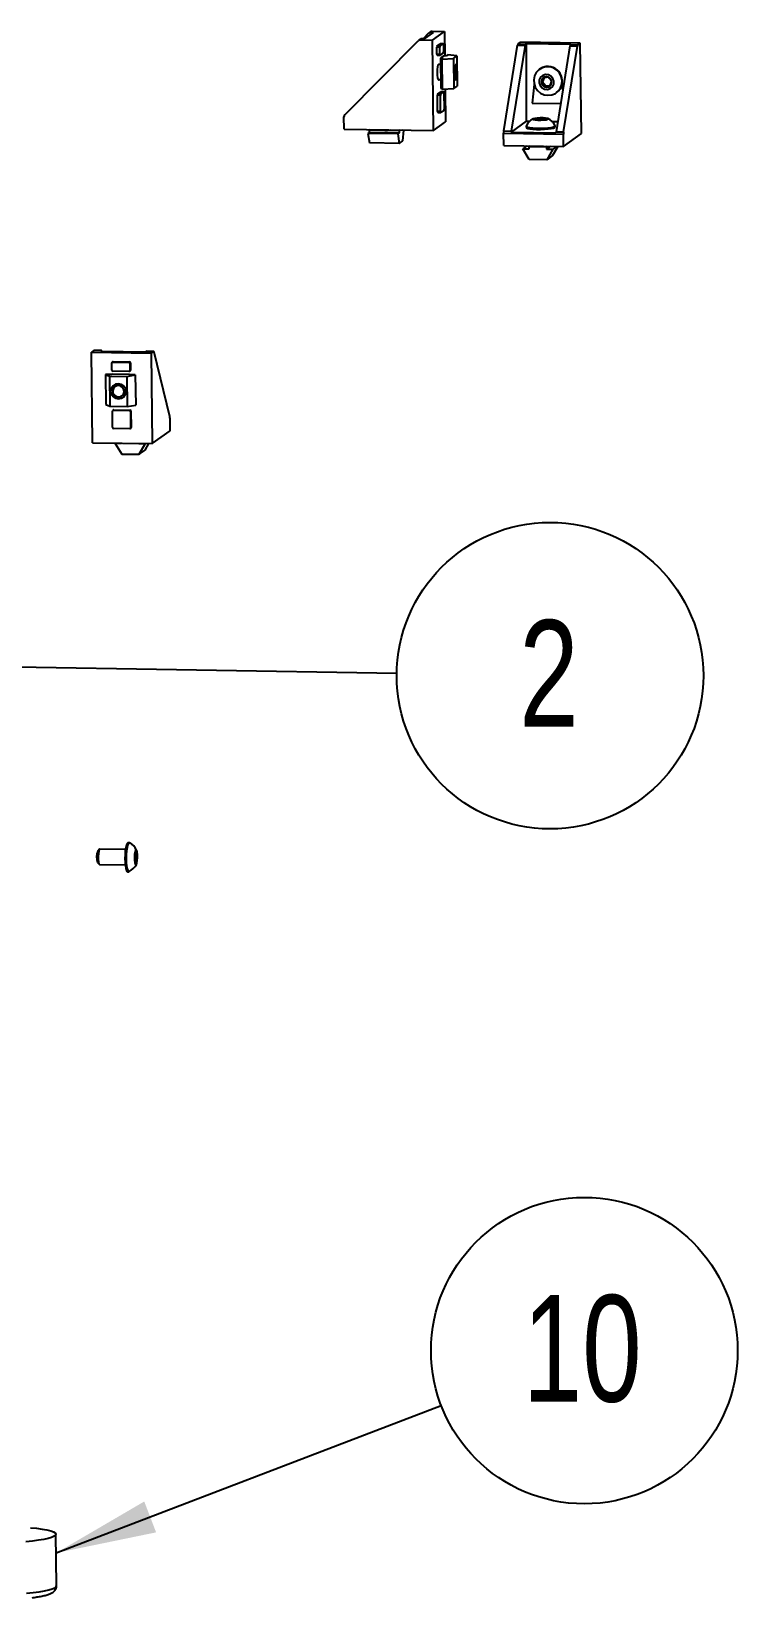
# Model space of a CAD drawing. Header units: millimetres. Extents: x 0 to 279, y 0 to 216.
# Drawn here: x 182.8 to 206, y 50 to 101.4 of the extents above; entities that cross this region are included whole.
import ezdxf

# ---------------------------------------------------------------- set-up
doc = ezdxf.new("R2010")
doc.units = ezdxf.units.MM
doc.layers.add('TITLE_BLOCK_BORDER', color=7, linetype='Continuous')
doc.styles.add('SLDTEXTSTYLE0', font='TXT', dxfattribs={"width": 0.75})
doc.dimstyles.new('SLDDIMSTYLE0', dxfattribs={"dimtxt": 0.18, "dimasz": 3.302, "dimexe": 0, "dimexo": 0.0625, "dimgap": 0, "dimtad": 0, "dimtih": 1, "dimtoh": 1, "dimdec": 0, "dimrnd": 1e-09, "dimzin": 0, "dimdsep": 46, "dimtxsty": 'Standard', "dimsah": 1, "dimcen": 0.09, "dimadec": 0, "dimazin": 0, "dimtfac": 3.302, "dimtdec": 0, "dimtofl": 0, "dimtmove": 0, "dimatfit": 3, "dimfxl": 1, "dimfrac": 2, "dimtolj": 1, "dimtzin": 0, "dimarcsym": 0})

# ---------------------------------------------------------------- blocks, each defined once
blk = doc.blocks.new('SW_NOTE_3')
at = {"layer": 'TITLE_BLOCK_BORDER', "color": 0}
blk.add_circle((5.03, -0.084), 5.031, dxfattribs=at)
at = {"layer": 'TITLE_BLOCK_BORDER', "color": 0, "insert": (4.995, 1.739), "char_height": 3.5, "attachment_point": 2, "style": 'SLDTEXTSTYLE0'}
blk.add_mtext('2', dxfattribs=at)
blk = doc.blocks.new('SW_NOTE_5')
at = {"layer": 'TITLE_BLOCK_BORDER', "color": 0}
blk.add_circle((4.697, 1.801), 5.031, dxfattribs=at)
at = {"layer": 'TITLE_BLOCK_BORDER', "color": 0, "insert": (4.627, 3.624), "char_height": 3.5, "attachment_point": 2, "style": 'SLDTEXTSTYLE0'}
blk.add_mtext('10', dxfattribs=at)

msp = doc.modelspace()

# ---------------------------------------------------------------- linework, layer by layer
at = {"color": 7, "linetype": 'Continuous', "lineweight": 25}
for p, q in [((195.847, 101.37), (195.664, 101.185)), ((195.713, 101.184), (196.007, 101.397)), ((195.908, 101.416), (195.859, 101.38)), ((195.965, 101.434), (195.916, 101.398)), ((196.007, 101.397), (195.916, 101.398)), ((195.965, 101.434), (196.366, 101.427)), ((195.975, 101.144), (196.366, 101.427)), ((196.366, 101.427), (196.376, 100.631)), ((193.093, 98.696), (195.505, 101.123)), ((195.565, 101.168), (195.517, 101.133)), ((195.623, 101.186), (195.574, 101.15)), ((195.574, 101.15), (195.975, 101.144)), ((195.713, 101.184), (195.623, 101.186)), ((196.012, 98.175), (195.975, 101.144)), ((196.119, 100.679), (196.116, 100.916)), ((196.214, 100.915), (196.116, 100.916)), ((196.121, 100.95), (196.227, 101.027)), ((196.219, 100.949), (196.121, 100.95)), ((196.217, 100.677), (196.214, 100.915)), ((196.219, 100.949), (196.325, 101.025)), ((196.227, 101.027), (196.228, 101.027)), ((196.325, 101.025), (196.227, 101.027)), ((196.326, 101.026), (196.228, 101.027)), ((196.331, 101), (196.334, 100.762)), ((198.311, 98.161), (198.767, 100.979)), ((199.013, 100.975), (198.556, 98.157)), ((198.767, 100.979), (199.013, 100.975)), ((198.781, 101.018), (198.861, 101.076)), ((198.781, 101.018), (199.026, 101.014)), ((200.822, 101.045), (198.861, 101.076)), ((199.044, 101.028), (199.026, 101.014)), ((199.044, 101.028), (199.05, 98.485)), ((200.515, 101.004), (199.044, 101.028)), ((200.483, 100.952), (200.027, 98.133)), ((200.272, 98.129), (200.729, 100.948)), ((200.483, 100.952), (200.729, 100.948)), ((200.515, 101.004), (200.497, 100.991)), ((200.497, 100.991), (200.742, 100.987)), ((200.742, 100.987), (200.822, 101.045)), ((200.859, 98.075), (200.822, 101.045)), ((196.217, 100.677), (196.119, 100.679)), ((196.124, 100.653), (196.222, 100.652)), ((196.242, 100.347), (196.172, 100.348)), ((196.329, 100.728), (196.223, 100.652)), ((196.353, 100.632), (196.24, 100.55)), ((196.24, 100.55), (196.318, 100.549)), ((196.24, 100.55), (196.252, 99.56)), ((196.318, 100.549), (196.277, 100.519)), ((196.277, 100.519), (196.662, 100.543)), ((196.277, 100.519), (196.29, 99.529)), ((196.432, 100.631), (196.353, 100.632)), ((196.473, 100.66), (196.432, 100.631)), ((196.775, 100.625), (196.473, 100.66)), ((196.662, 100.543), (196.775, 100.625)), ((196.662, 100.543), (196.674, 99.553)), ((196.735, 100.275), (196.707, 100.305)), ((196.775, 100.625), (196.787, 99.635)), ((196.164, 99.848), (196.249, 99.847)), ((196.7, 99.874), (196.729, 99.903)), ((199.49, 100.194), (199.482, 100.188)), ((199.584, 99.778), (199.546, 99.75)), ((199.638, 99.913), (199.584, 99.778)), ((199.584, 99.778), (199.689, 99.64)), ((196.142, 98.798), (196.135, 99.333)), ((196.234, 99.331), (196.135, 99.333)), ((196.141, 99.367), (196.247, 99.443)), ((196.239, 99.365), (196.141, 99.367)), ((196.24, 98.797), (196.234, 99.331)), ((196.239, 99.365), (196.345, 99.442)), ((196.247, 99.443), (196.248, 99.443)), ((196.345, 99.442), (196.247, 99.443)), ((196.346, 99.442), (196.248, 99.443)), ((196.252, 99.56), (196.289, 99.559)), ((196.29, 99.529), (196.674, 99.553)), ((196.351, 99.416), (196.358, 98.882)), ((196.39, 99.535), (196.403, 98.458)), ((196.674, 99.553), (196.787, 99.635)), ((199.311, 99.692), (199.246, 99.075)), ((199.689, 99.64), (199.651, 99.613)), ((199.689, 99.64), (199.831, 99.657)), ((200.039, 99.418), (200.047, 99.424)), ((200.25, 99.512), (200.225, 99.705)), ((200.257, 99.554), (200.233, 99.759)), ((196.24, 98.797), (196.142, 98.798)), ((196.148, 98.773), (196.246, 98.771)), ((196.352, 98.848), (196.246, 98.771)), ((199.246, 99.075), (200.177, 99.06)), ((193.07, 98.222), (193.065, 98.626)), ((196.012, 98.175), (196.403, 98.458)), ((199.05, 98.485), (198.552, 98.125)), ((199.045, 98.317), (199.046, 98.276)), ((199.05, 98.485), (199.166, 98.483)), ((199.407, 98.534), (199.406, 98.571)), ((199.577, 98.532), (199.577, 98.578)), ((199.682, 98.55), (199.688, 98.56)), ((199.893, 98.471), (200.081, 98.468)), ((199.996, 98.288), (199.995, 98.329)), ((193.07, 98.222), (196.012, 98.175)), ((193.898, 98.113), (193.857, 98.084)), ((193.857, 98.084), (193.902, 97.767)), ((194.837, 98.068), (193.857, 98.084)), ((193.919, 98.208), (193.897, 98.192)), ((194.877, 98.177), (193.897, 98.192)), ((193.897, 98.192), (193.898, 98.113)), ((194.878, 98.098), (193.898, 98.113)), ((194.883, 97.751), (193.902, 97.767)), ((194.878, 98.098), (194.837, 98.068)), ((194.837, 98.068), (194.883, 97.751)), ((194.899, 98.192), (194.877, 98.177)), ((194.877, 98.177), (194.878, 98.098)), ((194.883, 97.751), (194.996, 97.833)), ((194.992, 98.18), (194.992, 98.191)), ((195.007, 98.191), (194.992, 98.18)), ((194.996, 97.833), (195.031, 98.19)), ((198.306, 98.087), (200.267, 98.055)), ((198.311, 97.682), (198.306, 98.087)), ((198.311, 98.161), (198.556, 98.157)), ((198.552, 98.125), (200.023, 98.101)), ((200.027, 98.133), (200.272, 98.129)), ((200.272, 97.651), (200.267, 98.055)), ((200.272, 97.651), (200.859, 98.075)), ((198.311, 97.682), (200.272, 97.651)), ((199.071, 97.67), (198.941, 97.575)), ((199.151, 97.226), (198.941, 97.575)), ((198.941, 97.575), (199.147, 97.572)), ((199.169, 97.668), (199.146, 97.651)), ((199.147, 97.572), (199.146, 97.651)), ((199.146, 97.651), (199.714, 97.642)), ((199.72, 97.217), (199.151, 97.226)), ((199.738, 97.659), (199.714, 97.642)), ((199.714, 97.642), (199.715, 97.563)), ((199.846, 97.658), (199.715, 97.563)), ((199.715, 97.563), (199.921, 97.56)), ((199.921, 97.56), (199.72, 97.217)), ((199.915, 97.358), (199.72, 97.217)), ((200.089, 97.654), (199.915, 97.358)), ((200.052, 97.654), (199.921, 97.56)), ((184.862, 90.954), (184.782, 90.896)), ((184.782, 90.896), (186.743, 90.864)), ((184.819, 87.927), (184.782, 90.896)), ((185.107, 90.95), (184.862, 90.954)), ((185.11, 90.951), (184.864, 90.955)), ((185.089, 90.937), (185.107, 90.95)), ((185.089, 90.937), (186.559, 90.913)), ((185.455, 90.307), (185.452, 90.544)), ((185.484, 90.582), (185.464, 90.568)), ((185.482, 90.573), (185.501, 90.588)), ((185.482, 90.573), (186.011, 90.565)), ((185.501, 90.588), (186.031, 90.579)), ((186.011, 90.565), (186.031, 90.579)), ((186.041, 90.535), (186.06, 90.549)), ((186.041, 90.535), (186.044, 90.297)), ((186.06, 90.549), (186.063, 90.311)), ((186.559, 90.913), (186.578, 90.926)), ((186.823, 90.922), (186.578, 90.926)), ((186.826, 90.923), (186.58, 90.927)), ((186.823, 90.922), (186.743, 90.864)), ((186.743, 90.864), (186.78, 87.895)), ((187.355, 88.79), (186.837, 90.903)), ((185.447, 90.164), (185.241, 90.167)), ((185.241, 90.167), (185.379, 90.114)), ((185.241, 90.167), (185.254, 89.177)), ((185.379, 90.114), (185.948, 90.105)), ((185.379, 90.114), (185.391, 89.124)), ((185.463, 90.175), (185.447, 90.164)), ((186.032, 90.166), (185.463, 90.175)), ((186.015, 90.268), (185.485, 90.276)), ((185.948, 90.105), (186.222, 90.151)), ((185.948, 90.105), (185.96, 89.115)), ((186.016, 90.154), (186.032, 90.166)), ((186.222, 90.151), (186.016, 90.154)), ((186.032, 90.273), (186.052, 90.287)), ((186.032, 90.166), (186.032, 90.154)), ((186.044, 90.297), (186.063, 90.311)), ((186.222, 90.151), (186.234, 89.161)), ((185.254, 89.177), (185.391, 89.124)), ((185.391, 89.124), (185.96, 89.115)), ((185.504, 88.998), (185.484, 88.984)), ((185.501, 88.99), (185.521, 89.004)), ((185.501, 88.99), (186.031, 88.981)), ((185.521, 89.004), (186.05, 88.995)), ((185.96, 89.115), (186.234, 89.161)), ((186.031, 88.981), (186.05, 88.995)), ((185.479, 88.426), (185.472, 88.96)), ((186.061, 88.951), (186.08, 88.965)), ((186.061, 88.951), (186.067, 88.417)), ((186.08, 88.965), (186.087, 88.431)), ((187.367, 88.32), (187.362, 88.724)), ((186.038, 88.387), (185.509, 88.396)), ((186.056, 88.393), (186.075, 88.407)), ((186.067, 88.417), (186.087, 88.431)), ((186.78, 87.895), (187.367, 88.32)), ((184.819, 87.927), (186.78, 87.895)), ((185.566, 87.905), (185.579, 87.914)), ((185.772, 87.901), (185.566, 87.905)), ((185.566, 87.905), (185.776, 87.555)), ((185.772, 87.911), (185.772, 87.901)), ((185.776, 87.555), (186.345, 87.546)), ((186.341, 87.892), (186.34, 87.902)), ((186.341, 87.892), (186.354, 87.902)), ((186.547, 87.889), (186.341, 87.892)), ((186.345, 87.546), (186.547, 87.889)), ((186.345, 87.546), (186.541, 87.687)), ((186.541, 87.687), (186.664, 87.897)), ((186.547, 87.889), (186.56, 87.899)), ((185.047, 74.577), (184.989, 74.519)), ((185.899, 74.569), (185.056, 74.582)), ((186.022, 74.792), (185.982, 74.792)), ((184.983, 74.147), (185.039, 74.087)), ((185.048, 74.082), (185.891, 74.069)), ((186.21, 74.287), (186.277, 74.286)), ((186.225, 74.448), (186.267, 74.448)), ((185.967, 73.842), (186.007, 73.842)), ((183.64, 50.402), (183.619, 52.089))]:
    msp.add_line(p, q, dxfattribs=at)
at = {"color": 7, "linetype": 'Continuous', "lineweight": 25, "flags": 128}
for points in [[(196.325, 101.025), (196.326, 101.026), (196.327, 101.025), (196.328, 101.023), (196.329, 101.02), (196.33, 101.016), (196.331, 101.011), (196.331, 101.006), (196.331, 101)], [(196.198, 99.848), (196.198, 99.847), (196.179, 99.833), (196.161, 99.855), (196.146, 99.91), (196.136, 99.99), (196.133, 100.085), (196.137, 100.181), (196.148, 100.266), (196.163, 100.329), (196.182, 100.36), (196.182, 100.36)], [(196.182, 100.36), (196.201, 100.356), (196.206, 100.347)], [(196.223, 100.652), (196.222, 100.652), (196.221, 100.653), (196.22, 100.655), (196.219, 100.658), (196.218, 100.662), (196.217, 100.666), (196.217, 100.672), (196.217, 100.677)], [(196.721, 100.337), (196.703, 100.304), (196.688, 100.239), (196.678, 100.151), (196.676, 100.054), (196.68, 99.962), (196.692, 99.889), (196.709, 99.847), (196.728, 99.842), (196.746, 99.874), (196.761, 99.939), (196.771, 100.027), (196.773, 100.125), (196.768, 100.217), (196.757, 100.289), (196.74, 100.331), (196.721, 100.337)], [(196.762, 100.091), (196.76, 100.164), (196.753, 100.225), (196.741, 100.265), (196.727, 100.279), (196.713, 100.264), (196.7, 100.222), (196.691, 100.16), (196.687, 100.087), (196.689, 100.014), (196.696, 99.953), (196.708, 99.913), (196.722, 99.899), (196.736, 99.914), (196.749, 99.956), (196.758, 100.018), (196.762, 100.091)], [(199.694, 100.27), (199.572, 100.238), (199.464, 100.174), (199.378, 100.083), (199.32, 99.97), (199.295, 99.845), (199.305, 99.718), (199.348, 99.596), (199.422, 99.49), (199.521, 99.407), (199.638, 99.353), (199.763, 99.333), (199.889, 99.348), (200.005, 99.396), (200.103, 99.475), (200.175, 99.578), (200.217, 99.698), (200.225, 99.825), (200.198, 99.951), (200.139, 100.066), (200.052, 100.161), (199.943, 100.23), (199.82, 100.268), (199.694, 100.27)], [(199.679, 100.016), (199.589, 99.986), (199.518, 99.924), (199.477, 99.838), (199.472, 99.742), (199.504, 99.65), (199.568, 99.576), (199.654, 99.532), (199.75, 99.524), (199.84, 99.554), (199.911, 99.616), (199.952, 99.702), (199.957, 99.799), (199.925, 99.89), (199.861, 99.964), (199.775, 100.008), (199.679, 100.016)], [(199.702, 100.276), (199.58, 100.244), (199.49, 100.194)], [(196.345, 99.442), (196.346, 99.442), (196.347, 99.441), (196.348, 99.439), (196.349, 99.436), (196.35, 99.432), (196.35, 99.427), (196.351, 99.422), (196.351, 99.416)], [(196.246, 98.771), (196.245, 98.771), (196.244, 98.772), (196.243, 98.774), (196.242, 98.777), (196.241, 98.781), (196.241, 98.786), (196.24, 98.791), (196.24, 98.797)], [(199.046, 98.321), (199.054, 98.304), (199.097, 98.287), (199.17, 98.273), (199.27, 98.262), (199.388, 98.256), (199.516, 98.255), (199.644, 98.259), (199.763, 98.268), (199.864, 98.28), (199.94, 98.296), (199.984, 98.314), (199.994, 98.332), (199.994, 98.333)], [(199.046, 98.276), (199.055, 98.263), (199.097, 98.246), (199.171, 98.232), (199.27, 98.221), (199.388, 98.215), (199.516, 98.214), (199.645, 98.218), (199.764, 98.227), (199.865, 98.24), (199.94, 98.255), (199.985, 98.273), (199.996, 98.288)], [(199.283, 98.563), (199.268, 98.549), (199.291, 98.536), (199.348, 98.526), (199.431, 98.52), (199.528, 98.519), (199.623, 98.523), (199.701, 98.532), (199.752, 98.545), (199.767, 98.558), (199.744, 98.572), (199.687, 98.582), (199.603, 98.588), (199.507, 98.589), (199.412, 98.585), (199.333, 98.576), (199.283, 98.563)], [(199.406, 98.571), (199.39, 98.569), (199.376, 98.566), (199.364, 98.563), (199.355, 98.56), (199.348, 98.557), (199.345, 98.554), (199.344, 98.551), (199.347, 98.548)], [(199.628, 98.536), (199.645, 98.539), (199.659, 98.542), (199.671, 98.544), (199.68, 98.547), (199.686, 98.551), (199.69, 98.554), (199.69, 98.557), (199.688, 98.56)], [(184.864, 90.955), (184.863, 90.955), (184.862, 90.954)], [(185.107, 90.95), (185.109, 90.951), (185.11, 90.951), (185.112, 90.95), (185.114, 90.948), (185.116, 90.945), (185.118, 90.941), (185.119, 90.936), (185.119, 90.936)], [(186.578, 90.926), (186.579, 90.927), (186.58, 90.927)], [(186.837, 90.903), (186.835, 90.909), (186.834, 90.913), (186.832, 90.917), (186.83, 90.92), (186.828, 90.922), (186.827, 90.923), (186.825, 90.923), (186.823, 90.922)], [(185.666, 89.862), (185.573, 89.845), (185.494, 89.792), (185.442, 89.713), (185.424, 89.619), (185.444, 89.524), (185.498, 89.442), (185.578, 89.388), (185.672, 89.367), (185.766, 89.384), (185.845, 89.437), (185.897, 89.516), (185.914, 89.611), (185.895, 89.706), (185.841, 89.787), (185.76, 89.842), (185.666, 89.862)], [(185.854, 89.587), (185.849, 89.66), (185.816, 89.727), (185.76, 89.776), (185.691, 89.801), (185.619, 89.797), (185.554, 89.766), (185.507, 89.711), (185.484, 89.642), (185.49, 89.569), (185.523, 89.502), (185.578, 89.453), (185.647, 89.429), (185.72, 89.432), (185.785, 89.464), (185.832, 89.518), (185.854, 89.587)], [(185.056, 74.582), (185.038, 74.565), (185.022, 74.513), (185.009, 74.433), (185.004, 74.338), (185.005, 74.242), (185.014, 74.16), (185.029, 74.104), (185.047, 74.082), (185.048, 74.082)], [(185.982, 74.792), (185.979, 74.792), (185.954, 74.771), (185.93, 74.716), (185.91, 74.632), (185.894, 74.524), (185.884, 74.401), (185.881, 74.272), (185.885, 74.146)], [(186.031, 74.789), (186.019, 74.791), (185.994, 74.77), (185.97, 74.716), (185.95, 74.631), (185.934, 74.524), (185.925, 74.401), (185.922, 74.271), (185.925, 74.146)], [(185.885, 74.146), (185.895, 74.033), (185.912, 73.941), (185.933, 73.877), (185.957, 73.845), (185.967, 73.842)], [(185.925, 74.146), (185.936, 74.032), (185.952, 73.94), (185.973, 73.876), (185.997, 73.845), (186.016, 73.844)], [(186.197, 74.223), (186.206, 74.141), (186.221, 74.084), (186.239, 74.063), (186.258, 74.08), (186.275, 74.132), (186.287, 74.212), (186.293, 74.307), (186.291, 74.403), (186.282, 74.485), (186.267, 74.542), (186.249, 74.563), (186.23, 74.546), (186.213, 74.494), (186.201, 74.414), (186.195, 74.319), (186.197, 74.223)], [(186.221, 74.178), (186.224, 74.165), (186.228, 74.155), (186.232, 74.147), (186.236, 74.142), (186.24, 74.14), (186.245, 74.141), (186.249, 74.145), (186.254, 74.151)], [(186.267, 74.448), (186.264, 74.461), (186.26, 74.471), (186.256, 74.479), (186.252, 74.484), (186.247, 74.486), (186.243, 74.485), (186.239, 74.481), (186.234, 74.475)], [(182.779, 52.303), (182.984, 52.283), (183.166, 52.258), (183.32, 52.231), (183.445, 52.2), (183.537, 52.166), (183.595, 52.131), (183.619, 52.095), (183.607, 52.058), (183.559, 52.021), (183.477, 51.985), (183.363, 51.95), (183.217, 51.918), (183.044, 51.888), (182.846, 51.862), (182.627, 51.839)]]:
    msp.add_lwpolyline(points, dxfattribs=at)
at = {"color": 8, "linetype": 'Continuous', "lineweight": 25, "flags": 128}
msp.add_lwpolyline([(182.648, 50.152), (182.867, 50.174), (183.065, 50.201), (183.239, 50.23), (183.384, 50.263), (183.499, 50.297), (183.58, 50.333), (183.628, 50.37), (183.64, 50.402)], dxfattribs=at)
at = {"color": 7, "linetype": 'Continuous', "lineweight": 25}
for centre, radius, start, end in [((195.915, 101.303), 0.0949, 88.9234, 135.0919), ((195.964, 101.338), 0.0952, 88.9677, 125.7807), ((195.572, 101.056), 0.0949, 88.9234, 135.0919), ((195.621, 101.091), 0.095, 88.9411, 125.8074), ((196.18, 100.924), 0.0642, 155.2732, 186.3169), ((196.278, 100.922), 0.0642, 155.2732, 186.3169), ((198.84, 100.976), 0.073, 144.5277, 177.3455), ((199.086, 100.972), 0.073, 144.5277, 177.3455), ((200.556, 100.948), 0.073, 144.5277, 177.3455), ((200.802, 100.945), 0.073, 144.5277, 177.3455), ((196.151, 100.672), 0.033, 168.3322, 215.3133), ((196.27, 100.755), 0.0642, 335.2724, 6.3173), ((199.712, 99.775), 0.168, 127.8004, 188.548), ((199.71, 99.775), 0.167, 66.22, 127.1265), ((199.757, 99.803), 0.477, 307.4029, 96.6771), ((199.707, 99.764), 0.178, 8.1866, 66.524), ((199.717, 99.765), 0.168, 307.7998, 8.547), ((196.199, 99.34), 0.0642, 155.2722, 186.3179), ((196.297, 99.338), 0.0642, 155.2722, 186.3179), ((199.722, 99.776), 0.178, 188.1846, 246.5259), ((199.719, 99.766), 0.167, 246.2185, 307.1278), ((196.174, 98.792), 0.033, 168.3274, 215.3181), ((196.294, 98.875), 0.0642, 335.2722, 6.3179), ((193.162, 98.628), 0.0967, 135.3863, 180.9645), ((199.523, 98.093), 0.529, 117.8296, 154.394), ((199.446, 98.817), 0.287, 249.7643, 272.3452), ((199.531, 97.501), 1.078, 87.5787, 96.6633), ((199.503, 99.607), 1.078, 267.5786, 276.6634), ((199.589, 98.291), 0.287, 69.7647, 92.3448), ((199.523, 98.093), 0.529, 27.0411, 63.6056), ((194.431, 99.573), 1.383, 261.9771, 276.1844), ((198.753, 98.095), 0.447, 171.4872, 181.0182), ((198.92, 98.099), 0.369, 171.0432, 176.0244), ((200.391, 98.076), 0.369, 171.0432, 176.0244), ((200.714, 98.063), 0.447, 171.4872, 181.0182), ((185.481, 90.545), 0.0286, 89.0724, 181.2724), ((185.501, 90.559), 0.0285, 88.9288, 125.8197), ((186.01, 90.534), 0.0306, 0.7274, 88.5494), ((186.03, 90.548), 0.0306, 0.7274, 88.5494), ((185.486, 90.307), 0.0306, 180.7384, 268.5452), ((186.015, 90.297), 0.0286, 269.0653, 1.2839), ((186.035, 90.311), 0.0288, 306.0899, 1.0911), ((185.501, 88.961), 0.0286, 89.0703, 181.2744), ((185.52, 88.975), 0.0285, 88.9258, 125.8228), ((186.03, 88.951), 0.0306, 0.7254, 88.5514), ((186.05, 88.965), 0.0306, 0.7254, 88.5514), ((187.048, 88.726), 0.314, 359.6761, 11.7879), ((185.51, 88.426), 0.0306, 180.7364, 268.5458), ((186.039, 88.416), 0.0286, 269.0647, 1.2859), ((186.058, 88.43), 0.0288, 306.0913, 1.0912), ((185.787, 74.32), 0.529, 25.1256, 62.4915), ((185.463, 74.326), 0.512, 157.743, 200.4184), ((185.787, 74.32), 0.529, 295.67, 333.0359), ((186.873, 74.298), 0.664, 176.434, 190.4438), ((186.603, 74.341), 0.392, 160.1392, 180.2196), ((185.885, 74.285), 0.392, 340.1399, 0.2194), ((185.615, 74.328), 0.664, 356.4344, 10.4437)]:
    msp.add_arc(centre, radius, start, end, dxfattribs=at)
for points, knots in [([(199.609, 99.908), (199.606, 99.898), (199.599, 99.877), (199.585, 99.838), (199.566, 99.794), (199.553, 99.764), (199.546, 99.75)], [0, 0, 0, 0, 0.216449, 0.440302, 0.751891, 1, 1, 1, 1]), ([(199.777, 99.927), (199.77, 99.927), (199.746, 99.926), (199.701, 99.922), (199.649, 99.915), (199.62, 99.91), (199.609, 99.908)], [0, 0, 0, 0, 0.156023, 0.4937136, 0.8190536, 1, 1, 1, 1]), ([(199.883, 99.79), (199.876, 99.8), (199.864, 99.821), (199.839, 99.858), (199.808, 99.895), (199.787, 99.917), (199.777, 99.927)], [0, 0, 0, 0, 0.216455, 0.440301, 0.751898, 1, 1, 1, 1]), ([(199.82, 99.632), (199.825, 99.644), (199.836, 99.667), (199.85, 99.701), (199.862, 99.73), (199.873, 99.759), (199.879, 99.778), (199.883, 99.79)], [0, 0, 0, 0, 0.21618, 0.439754, 0.593404, 0.752198, 1, 1, 1, 1]), ([(199.546, 99.75), (199.555, 99.742), (199.571, 99.724), (199.6, 99.69), (199.628, 99.651), (199.644, 99.624), (199.651, 99.613)], [0, 0, 0, 0, 0.216445, 0.440305, 0.751892, 1, 1, 1, 1]), ([(199.651, 99.613), (199.662, 99.615), (199.691, 99.619), (199.743, 99.627), (199.788, 99.631), (199.812, 99.632), (199.82, 99.632)], [0, 0, 0, 0, 0.180949, 0.506294, 0.843974, 1, 1, 1, 1]), ([(199.406, 98.571), (199.403, 98.566), (199.395, 98.55), (199.385, 98.543), (199.378, 98.538)], [0, 0, 0, 0, 0.33001, 1, 1, 1, 1]), ([(199.577, 98.578), (199.565, 98.572), (199.542, 98.56), (199.498, 98.549), (199.45, 98.553), (199.42, 98.566), (199.406, 98.571)], [0, 0, 0, 0, 0.21645, 0.440302, 0.751901, 1, 1, 1, 1]), ([(199.688, 98.56), (199.68, 98.556), (199.665, 98.548), (199.642, 98.544), (199.622, 98.548), (199.6, 98.558), (199.586, 98.57), (199.577, 98.578)], [0, 0, 0, 0, 0.2161891, 0.4397545, 0.5934029, 0.7521945, 1, 1, 1, 1]), ([(186.227, 74.159), (186.228, 74.159), (186.233, 74.156), (186.244, 74.154), (186.254, 74.151)], [0, 0, 0, 0, 0.127366, 1, 1, 1, 1]), ([(186.267, 74.448), (186.26, 74.45), (186.245, 74.454), (186.232, 74.458), (186.23, 74.46), (186.23, 74.46)], [0, 0, 0, 0, 0.46638, 0.948729, 1, 1, 1, 1]), ([(186.254, 74.151), (186.25, 74.161), (186.242, 74.18), (186.239, 74.215), (186.251, 74.252), (186.269, 74.276), (186.277, 74.286)], [0, 0, 0, 0, 0.216453, 0.440296, 0.751886, 1, 1, 1, 1]), ([(186.277, 74.286), (186.272, 74.296), (186.258, 74.321), (186.245, 74.369), (186.253, 74.415), (186.264, 74.44), (186.267, 74.448)], [0, 0, 0, 0, 0.180937, 0.506293, 0.843973, 1, 1, 1, 1]), ([(182.833, 50.005), (182.888, 50.012), (183.005, 50.028), (183.159, 50.056), (183.3, 50.09), (183.415, 50.128), (183.499, 50.168), (183.563, 50.217), (183.609, 50.275), (183.639, 50.34), (183.637, 50.385), (183.637, 50.402)], [0, 0, 0, 0, 0.129625, 0.276341, 0.425914, 0.581644, 0.723286, 0.808981, 0.884495, 0.956524, 1, 1, 1, 1])]:
    msp.add_open_spline(points, degree=3, knots=knots, dxfattribs=at)

# ---------------------------------------------------------------- block references
at = {"layer": 'TITLE_BLOCK_BORDER'}
for name, p in [('SW_NOTE_3', (194.801, 80.362)), ('SW_NOTE_5', (196.259, 56.317))]:
    msp.add_blockref(name, p, dxfattribs=at)

# ---------------------------------------------------------------- leaders
for points in [[(177.931, 80.645), (194.801, 80.362)], [(183.627, 51.474), (196.259, 56.317)]]:
    msp.add_leader(points, dimstyle='SLDDIMSTYLE0', dxfattribs=at)

doc.saveas('drawing.dxf')
